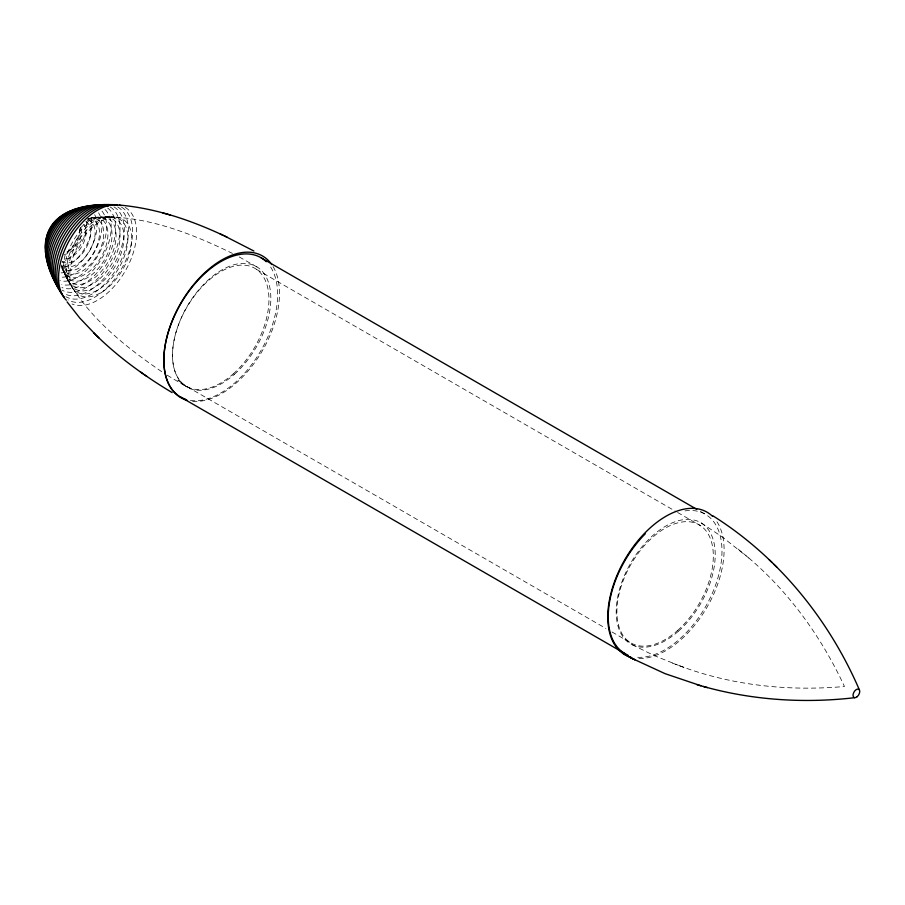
<?xml version="1.0" encoding="UTF-8"?>
<svg xmlns="http://www.w3.org/2000/svg" width="905" height="905" viewBox="0 0 905 905"><rect width="100%" height="100%" fill="white"/><g stroke="black" fill="none" stroke-linecap="round" stroke-linejoin="round"><path stroke-width="0.68" stroke-dasharray="4.53 3.39" d="M91.88 217.754L108.566 217.223L104.686 216.872C149.676 216.94 192.584 234.022 232.472 253.423M679.35 665.695C731.738 685.571 788.843 691.42 844.467 686.499C820.914 635.864 787.305 589.336 743.887 553.905M632.233 644.733L654.111 655.559L678.49 665.356M672.302 663.082L685.424 667.924M239.237 256.952L257.902 267.518M700.425 511.427L705.323 514.255M256.488 269.351L676.386 511.778M677.607 512.479L700.866 525.918M187.211 386.729L605.875 628.443M611.995 631.973L631.588 643.285M701.217 522.954L722.495 537.118L748.865 558.046M167.187 375.202L187.426 387.306L177.912 380.27L183.625 384.716M161.69 371.661C125.671 347.034 90.127 318.786 67.977 280.459L70.567 284.566L66.156 277.258L60.997 265.459M738.107 549.109L743.175 553.328M61.404 264.927L62.332 268.932L61.845 266.364M79.289 228.841A15.543 8.982 -60 0 1 76.506 243.004A15.543 8.982 -60 0 1 65.635 252.484M80.636 227.675A16.856 9.729 -60 0 1 77.898 243.796A16.856 9.729 -60 0 1 65.307 254.226M83.848 224.395A20.238 11.686 -60 0 1 81.563 246.748A20.238 11.686 -60 0 1 63.237 258.468M85.873 221.544A23.259 13.428 -60 0 1 85.873 248.411A23.259 13.428 -60 0 1 62.615 261.839M87.774 219.779A26.007 15.023 -60 0 1 89.765 250.651A26.007 15.023 -60 0 1 62.026 264.373M87.695 218.58A28.541 16.482 -60 0 1 94.086 251.975A28.541 16.482 -60 0 1 61.597 266.013M90.986 217.947A30.883 17.829 -60 0 1 96.79 255.979A30.883 17.829 -60 0 1 61.45 266.749M87.876 218.987A33.078 19.096 -60 0 1 107.921 234.78A33.078 19.096 -60 0 1 86.767 273.242A33.078 19.096 -60 0 1 61.687 266.568M87.197 220.492A35.125 20.283 -60 0 1 112.028 235.515A35.125 20.283 -60 0 1 86.02 278.502A35.125 20.283 -60 0 1 62.422 261.432M80.726 227.653A37.048 21.392 -60 0 1 115.964 232.789A37.048 21.392 -60 0 1 85.534 283.061A37.048 21.392 -60 0 1 66.042 251.907M273.061 266.545A81.767 47.207 -60 0 1 261.07 352.927A81.767 47.207 -60 0 1 191.577 401.187M125.184 207.381A55.194 31.867 -60 0 1 126.157 269.385A55.194 31.867 -60 0 1 72.038 303.978M121.485 207.132A53.553 30.917 -60 0 1 121.485 268.966A53.553 30.917 -60 0 1 67.932 299.883M117.729 206.962A51.811 29.922 -60 0 1 117.729 266.794A51.811 29.922 -60 0 1 65.907 296.716M113.928 206.883A49.979 28.858 -60 0 1 114.799 263.05A49.979 28.858 -60 0 1 65.793 294.374M110.059 206.906A48.033 27.727 -60 0 1 110.059 262.371A48.033 27.727 -60 0 1 62.038 290.098M107.718 208.093A45.951 26.528 -60 0 1 106.134 260.108A45.951 26.528 -60 0 1 61.879 287.485M105.025 209.485A43.723 25.25 -60 0 1 102.141 257.801A43.723 25.25 -60 0 1 61.744 284.453M101.971 211.069A41.325 23.858 -60 0 1 97.299 256.703A41.325 23.858 -60 0 1 59.877 280.629M98.543 212.811A38.723 22.354 -60 0 1 93.17 254.215A38.723 22.354 -60 0 1 59.707 276.987M94.697 214.689A35.872 20.713 -60 0 1 89.561 250.538A35.872 20.713 -60 0 1 61.088 272.903M90.93 218.173A32.716 18.881 -60 0 1 85.093 247.959A32.716 18.881 -60 0 1 62.219 267.903M86.235 221.691A29.13 16.822 -60 0 1 62.92 262.077M80.432 227.992A24.955 14.412 -60 0 1 64.221 254.78M716.986 521.766A82.253 47.49 -60 0 1 707.065 607.176A82.253 47.49 -60 0 1 638.07 658.467M270.652 267.054A80.432 46.438 -60 0 1 259.486 353.041A80.432 46.438 -60 0 1 189.982 400.349M684.983 510.895A80.432 46.438 -60 0 1 715.968 583.94A80.432 46.438 -60 0 1 634.36 656.906M67.796 279.26L65.827 269.283L67.796 279.26M99.686 278.831A38.87 22.444 -60 0 0 112.016 218.603A38.87 22.444 -60 0 0 66.02 259.384A38.87 22.444 -60 0 0 99.686 278.831M102.718 281.568A40.601 23.439 -60 0 0 115.591 218.682A40.601 23.439 -60 0 0 67.558 261.274A40.601 23.439 -60 0 0 102.718 281.568M105.738 284.261A42.23 24.378 -60 0 0 119.132 218.84A42.23 24.378 -60 0 0 69.165 263.14A42.23 24.378 -60 0 0 105.738 284.261M108.758 286.896A43.791 25.283 -60 0 0 122.639 219.067A43.791 25.283 -60 0 0 70.839 265.007A43.791 25.283 -60 0 0 108.758 286.896M234.406 374.297A69.527 40.137 -60 0 0 256.443 266.602A69.527 40.137 -60 0 0 174.201 339.533A69.527 40.137 -60 0 0 234.406 374.297M678.524 631.113A70.013 40.42 -60 0 0 700.719 522.66A70.013 40.42 -60 0 0 617.889 596.101A70.013 40.42 -60 0 0 678.524 631.113M233.207 373.923A68.192 39.367 -60 0 0 254.825 268.299A68.192 39.367 -60 0 0 174.156 339.827A68.192 39.367 -60 0 0 233.207 373.923M677.585 630.48A68.192 39.367 -60 0 0 699.203 524.855A68.192 39.367 -60 0 0 618.534 596.384A68.192 39.367 -60 0 0 677.585 630.48"/><path stroke-width="1.36" d="M854.614 697.698C804.138 703.558 752.406 700.199 703.411 686.488M119.392 205.062C155.513 208.241 190.378 220.028 223.094 235.289M630.695 657.799L665.152 673.693L700.923 685.775M696.884 684.655L707.359 687.585M162.809 212.947L166.022 213.852M166.746 214.044L170.004 214.96M224.191 235.809L253.886 251.024M220.073 233.875L227.223 237.223M627.369 655.967L634.914 659.779L623.353 653.749M260.945 257.687L696.76 509.3M180.514 397.012L624.891 653.568M172.142 392.6C145.049 376.344 119.155 357.769 96.552 335.619M712.733 515.714C778.13 556.801 828.946 619.212 859.399 689.915M140.388 371.898L143.114 373.799M144.121 374.489L146.859 376.412M67.061 301.874L79.81 318.074L96.032 335.099M769.08 559.607L772.078 562.548M773.922 564.347L776.852 567.209M93.634 332.769L98.973 337.984M187.018 400.259A81.767 47.207 -60 0 1 183.296 299.035A81.767 47.207 -60 0 1 271.738 264.52M185.57 399.275A80.432 46.438 -60 0 1 180.989 303.299A80.432 46.438 -60 0 1 266.262 261.703M66.348 300.211A55.194 31.867 -60 0 1 70.002 239.237A55.194 31.867 -60 0 1 120.976 205.593M64.391 297.202A53.553 30.917 -60 0 1 67.932 238.049A53.553 30.917 -60 0 1 117.401 205.401M62.49 294.125A51.811 29.922 -60 0 1 65.002 238.49A51.811 29.922 -60 0 1 111.632 204.813M59.198 289.396A49.979 28.858 -60 0 1 64.855 234.203A49.979 28.858 -60 0 1 110.116 205.277M57.479 286.206A48.033 27.727 -60 0 1 63.803 231.714A48.033 27.727 -60 0 1 108.295 206.023M55.827 282.903A45.951 26.528 -60 0 1 60.183 233.581A45.951 26.528 -60 0 1 100.727 205.13M53.146 277.948A43.723 25.25 -60 0 1 59.21 231.205A43.723 25.25 -60 0 1 96.993 205.492M52.807 275.946A41.325 23.858 -60 0 1 56.008 232.868A41.325 23.858 -60 0 1 91.394 205.808M49.594 269.362A38.723 22.354 -60 0 1 56.574 228.298A38.723 22.354 -60 0 1 89.312 206.691M49.356 267.066A35.872 20.713 -60 0 1 53.678 229.825A35.872 20.713 -60 0 1 83.78 207.449M48.429 263.027A32.716 18.881 -60 0 1 51.257 231.114A32.716 18.881 -60 0 1 76.823 208.817M46.551 256.296A29.13 16.822 -60 0 1 51.811 227.54A29.13 16.822 -60 0 1 74.402 210.265M46.031 250.696A24.955 14.412 -60 0 1 50.488 227.97A24.955 14.412 -60 0 1 67.932 212.754M46.212 243.818A19.82 11.437 -60 0 1 62.072 216.352M631.09 657.313A82.253 47.49 -60 0 1 624.812 559.686A82.253 47.49 -60 0 1 712.507 516.303M627.855 655.05A80.432 46.438 -60 0 1 645.231 533.848M857.261 696.624A4.751 2.749 -60 0 0 858.766 689.259A4.751 2.749 -60 0 0 853.144 694.248A4.751 2.749 -60 0 0 857.261 696.624"/></g></svg>
